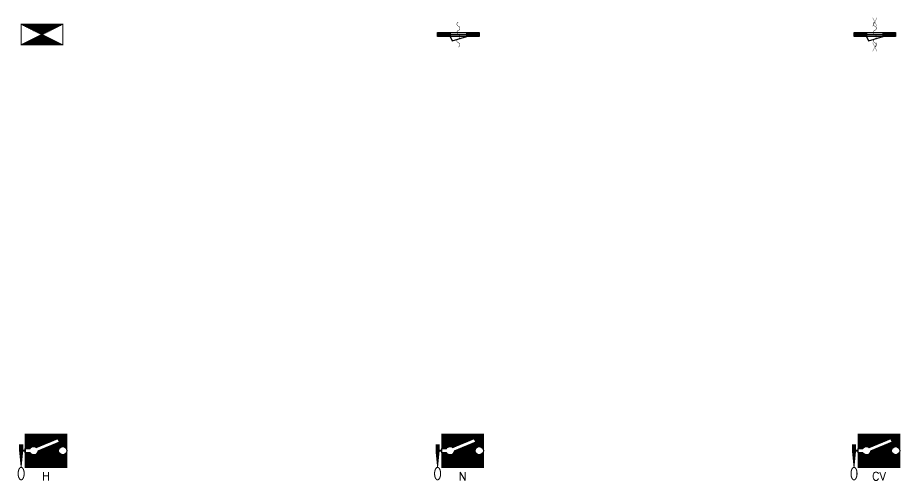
# Model space of a CAD drawing. Header units: millimetres. Extents: x -3 to 2253, y -3 to 1300.
# Drawn here: x 1799.2 to 2011.1, y 497.9 to 609 of the extents above; entities that cross this region are included whole.
import ezdxf
from ezdxf.enums import TextEntityAlignment as Align

# ---------------------------------------------------------------- set-up
doc = ezdxf.new("R2010")
doc.units = ezdxf.units.MM
for name, color, linetype in [('ROOD', 1, 'Continuous'), ('TXT', 7, 'Continuous'), ('VEILIG', 7, 'Continuous')]:
    doc.layers.add(name, color=color, linetype=linetype)
doc.styles.add('ROMAND', font='romand')

# ---------------------------------------------------------------- blocks, each defined once
blk = doc.blocks.new('*X424')
at = {"color": 0}
for p, q in [((130, 273.88), (140, 273.88)), ((130, 273.75), (140, 273.75)), ((130, 273.62), (140, 273.62)), ((130, 273.5), (140, 273.5)), ((130, 273.38), (140, 273.38)), ((130, 273.25), (140, 273.25)), ((130, 273.12), (140, 273.12)), ((130, 273), (140, 273)), ((130, 272.88), (137.6, 272.88)), ((130, 272.75), (137.3, 272.75)), ((130, 272.62), (137, 272.62)), ((130, 272.5), (136.7, 272.5)), ((130, 272.38), (136.4, 272.38)), ((130, 272.25), (136.1, 272.25)), ((130, 272.12), (135.8, 272.12)), ((130, 272), (135.5, 272)), ((130, 271.88), (135.2, 271.88)), ((130, 271.75), (134.9, 271.75)), ((130, 271.62), (134.6, 271.62)), ((130, 271.5), (134.3, 271.5)), ((130, 271.38), (134, 271.38)), ((136.6, 271.38), (140, 271.38)), ((136.9, 271.5), (140, 271.5)), ((137.2, 271.62), (140, 271.62)), ((137.5, 271.75), (140, 271.75)), ((137.8, 271.88), (140, 271.88)), ((137.84, 272.88), (140, 272.88)), ((137.9, 272.75), (140, 272.75)), ((137.95, 272.62), (140, 272.62)), ((138, 272.5), (140, 272.5)), ((138.05, 272.38), (140, 272.38)), ((138.1, 272.25), (140, 272.25)), ((138.1, 272), (140, 272)), ((138.16, 272.12), (140, 272.12)), ((130, 271.25), (133.7, 271.25)), ((130, 271.12), (133.4, 271.12)), ((130, 271), (133.1, 271)), ((130, 270.88), (131.52, 270.88)), ((130, 270.75), (131.34, 270.75)), ((130, 270.62), (131.22, 270.62)), ((130, 269.38), (131.22, 269.38)), ((130, 269.25), (131.34, 269.25)), ((132.48, 270.88), (132.8, 270.88)), ((132.66, 269.25), (138.34, 269.25)), ((132.78, 269.38), (138.22, 269.38)), ((132.87, 269.5), (138.13, 269.5)), ((132.93, 269.62), (138.07, 269.62)), ((132.97, 269.75), (138.03, 269.75)), ((133, 269.88), (138.01, 269.88)), ((133.3, 270), (138, 270)), ((133.6, 270.12), (138.01, 270.12)), ((133.9, 270.25), (138.03, 270.25)), ((134.2, 270.38), (138.07, 270.38)), ((134.5, 270.5), (138.13, 270.5)), ((134.8, 270.62), (138.22, 270.62)), ((135.1, 270.75), (138.34, 270.75)), ((135.4, 270.88), (138.52, 270.88)), ((135.7, 271), (140, 271)), ((136, 271.12), (140, 271.12)), ((136.3, 271.25), (140, 271.25)), ((139.48, 270.88), (140, 270.88)), ((139.66, 270.75), (140, 270.75)), ((139.66, 269.25), (140, 269.25)), ((139.78, 270.62), (140, 270.62)), ((139.78, 269.38), (140, 269.38)), ((139.87, 270.5), (140, 270.5)), ((139.87, 269.5), (140, 269.5)), ((139.93, 270.38), (140, 270.38)), ((139.93, 269.62), (140, 269.62)), ((139.97, 270.25), (140, 270.25)), ((139.97, 269.75), (140, 269.75)), ((139.99, 270.12), (140, 270.12)), ((139.99, 269.88), (140, 269.88)), ((130, 269.12), (131.52, 269.12)), ((130, 269), (140, 269)), ((130, 268.88), (140, 268.88)), ((130, 268.75), (140, 268.75)), ((130, 268.62), (140, 268.62)), ((130, 268.5), (140, 268.5)), ((130, 268.38), (140, 268.38)), ((130, 268.25), (140, 268.25)), ((130, 268.12), (140, 268.12)), ((130, 268), (140, 268)), ((130, 267.88), (140, 267.88)), ((130, 267.75), (140, 267.75)), ((130, 267.62), (140, 267.62)), ((130, 267.5), (140, 267.5)), ((130, 267.38), (140, 267.38)), ((130, 267.25), (140, 267.25)), ((130, 267.12), (140, 267.12)), ((132.48, 269.12), (138.52, 269.12)), ((139.48, 269.12), (140, 269.12)), ((130, 267), (140, 267)), ((130, 266.88), (140, 266.88)), ((130, 266.75), (140, 266.75)), ((130, 266.62), (140, 266.62)), ((130, 266.5), (140, 266.5)), ((130, 266.38), (140, 266.38)), ((130, 266.25), (140, 266.25)), ((130, 266.12), (140, 266.12))]:
    blk.add_line(p, q, dxfattribs=at)
blk = doc.blocks.new('1019')
at = {"layer": 'VEILIG', "const_width": 0.25}
blk.add_lwpolyline([(-4, 4), (-4, -4), (6, -4), (6, 4)], close=True, dxfattribs=at)
at = {"layer": 'VEILIG'}
blk.add_lwpolyline([(-4, 0.5), (-2.87, 0.5, -0.452464), (-1.39, 0.79), (3.81, 2.96), (4.19, 2.04), (-1.01, -0.13, -0.717382), (-2.87, -0.5), (-4, -0.5)], format="xyb", close=True, dxfattribs=at)
blk.add_lwpolyline([(-5, 1.5, 1, 1, 0), (-5, -1.5, 0.7, 0.2, 0), (-5, -4, 0, 0, 0)], format="xyseb", dxfattribs=at)
at = {"layer": 'VEILIG', "const_width": 0.5}
blk.add_lwpolyline([(-4, 0), (-5, 0)], dxfattribs=at)
at = {"layer": 'VEILIG', "const_width": 0.25}
blk.add_lwpolyline([(-5, -4, 0.180659), (-5.24, -4.09, 0.103033), (-5.51, -4.44, 0.062598), (-5.66, -4.89, 0.048819), (-5.72, -5.5, 0.048819), (-5.66, -6.11, 0.062598), (-5.51, -6.56, 0.103033), (-5.24, -6.91, 0.180659), (-5, -7, 0.180659), (-4.76, -6.91, 0.103033), (-4.49, -6.56, 0.062598), (-4.34, -6.11, 0.048819), (-4.28, -5.5, 0.048819), (-4.34, -4.89, 0.062598), (-4.49, -4.44, 0.103033), (-4.76, -4.09, 0.180659)], format="xyb", close=True, dxfattribs=at)
at = {"layer": 'VEILIG'}
blk.add_circle((5, 0), 1, dxfattribs=at)
at = {"layer": 'ROOD'}
blk.add_blockref('*X424', (-134, -270), dxfattribs=at)
at = {"layer": 'TXT', "style": 'ROMAND'}
blk.add_text('H', height=2, dxfattribs=at).set_placement((1, -7.12), align=Align.CENTER)
blk = doc.blocks.new('*X426')
at = {"color": 0}
for p, q in [((130, 273.88), (140, 273.88)), ((130, 273.75), (140, 273.75)), ((130, 273.62), (140, 273.62)), ((130, 273.5), (140, 273.5)), ((130, 273.38), (140, 273.38)), ((130, 273.25), (140, 273.25)), ((130, 273.12), (140, 273.12)), ((130, 273), (140, 273)), ((130, 272.88), (137.6, 272.88)), ((130, 272.75), (137.3, 272.75)), ((130, 272.62), (137, 272.62)), ((130, 272.5), (136.7, 272.5)), ((130, 272.38), (136.4, 272.38)), ((130, 272.25), (136.1, 272.25)), ((130, 272.12), (135.8, 272.12)), ((130, 272), (135.5, 272)), ((130, 271.88), (135.2, 271.88)), ((130, 271.75), (134.9, 271.75)), ((130, 271.62), (134.6, 271.62)), ((130, 271.5), (134.3, 271.5)), ((130, 271.38), (134, 271.38)), ((136.6, 271.38), (140, 271.38)), ((136.9, 271.5), (140, 271.5)), ((137.2, 271.62), (140, 271.62)), ((137.5, 271.75), (140, 271.75)), ((137.8, 271.88), (140, 271.88)), ((137.84, 272.88), (140, 272.88)), ((137.9, 272.75), (140, 272.75)), ((137.95, 272.62), (140, 272.62)), ((138, 272.5), (140, 272.5)), ((138.05, 272.38), (140, 272.38)), ((138.1, 272.25), (140, 272.25)), ((138.1, 272), (140, 272)), ((138.16, 272.12), (140, 272.12)), ((130, 271.25), (133.7, 271.25)), ((130, 271.12), (133.4, 271.12)), ((130, 271), (133.1, 271)), ((130, 270.88), (131.52, 270.88)), ((130, 270.75), (131.34, 270.75)), ((130, 270.62), (131.22, 270.62)), ((130, 269.38), (131.22, 269.38)), ((130, 269.25), (131.34, 269.25)), ((132.48, 270.88), (132.8, 270.88)), ((132.66, 269.25), (138.34, 269.25)), ((132.78, 269.38), (138.22, 269.38)), ((132.87, 269.5), (138.13, 269.5)), ((132.93, 269.62), (138.07, 269.62)), ((132.97, 269.75), (138.03, 269.75)), ((133, 269.88), (138.01, 269.88)), ((133.3, 270), (138, 270)), ((133.6, 270.12), (138.01, 270.12)), ((133.9, 270.25), (138.03, 270.25)), ((134.2, 270.38), (138.07, 270.38)), ((134.5, 270.5), (138.13, 270.5)), ((134.8, 270.62), (138.22, 270.62)), ((135.1, 270.75), (138.34, 270.75)), ((135.4, 270.88), (138.52, 270.88)), ((135.7, 271), (140, 271)), ((136, 271.12), (140, 271.12)), ((136.3, 271.25), (140, 271.25)), ((139.48, 270.88), (140, 270.88)), ((139.66, 270.75), (140, 270.75)), ((139.66, 269.25), (140, 269.25)), ((139.78, 270.62), (140, 270.62)), ((139.78, 269.38), (140, 269.38)), ((139.87, 270.5), (140, 270.5)), ((139.87, 269.5), (140, 269.5)), ((139.93, 270.38), (140, 270.38)), ((139.93, 269.62), (140, 269.62)), ((139.97, 270.25), (140, 270.25)), ((139.97, 269.75), (140, 269.75)), ((139.99, 270.12), (140, 270.12)), ((139.99, 269.88), (140, 269.88)), ((130, 269.12), (131.52, 269.12)), ((130, 269), (140, 269)), ((130, 268.88), (140, 268.88)), ((130, 268.75), (140, 268.75)), ((130, 268.62), (140, 268.62)), ((130, 268.5), (140, 268.5)), ((130, 268.38), (140, 268.38)), ((130, 268.25), (140, 268.25)), ((130, 268.12), (140, 268.12)), ((130, 268), (140, 268)), ((130, 267.88), (140, 267.88)), ((130, 267.75), (140, 267.75)), ((130, 267.62), (140, 267.62)), ((130, 267.5), (140, 267.5)), ((130, 267.38), (140, 267.38)), ((130, 267.25), (140, 267.25)), ((130, 267.12), (140, 267.12)), ((132.48, 269.12), (138.52, 269.12)), ((139.48, 269.12), (140, 269.12)), ((130, 267), (140, 267)), ((130, 266.88), (140, 266.88)), ((130, 266.75), (140, 266.75)), ((130, 266.62), (140, 266.62)), ((130, 266.5), (140, 266.5)), ((130, 266.38), (140, 266.38)), ((130, 266.25), (140, 266.25)), ((130, 266.12), (140, 266.12))]:
    blk.add_line(p, q, dxfattribs=at)
blk = doc.blocks.new('1020')
at = {"layer": 'VEILIG', "const_width": 0.25}
blk.add_lwpolyline([(-4, 4), (-4, -4), (6, -4), (6, 4)], close=True, dxfattribs=at)
at = {"layer": 'VEILIG'}
blk.add_lwpolyline([(-4, 0.5), (-2.87, 0.5, -0.452464), (-1.39, 0.79), (3.81, 2.96), (4.19, 2.04), (-1.01, -0.13, -0.717382), (-2.87, -0.5), (-4, -0.5)], format="xyb", close=True, dxfattribs=at)
blk.add_lwpolyline([(-5, 1.5, 1, 1, 0), (-5, -1.5, 0.7, 0.2, 0), (-5, -4, 0, 0, 0)], format="xyseb", dxfattribs=at)
at = {"layer": 'VEILIG', "const_width": 0.5}
blk.add_lwpolyline([(-4, 0), (-5, 0)], dxfattribs=at)
at = {"layer": 'VEILIG', "const_width": 0.25}
blk.add_lwpolyline([(-5, -4, 0.180659), (-5.24, -4.09, 0.103033), (-5.51, -4.44, 0.062598), (-5.66, -4.89, 0.048819), (-5.72, -5.5, 0.048819), (-5.66, -6.11, 0.062598), (-5.51, -6.56, 0.103033), (-5.24, -6.91, 0.180659), (-5, -7, 0.180659), (-4.76, -6.91, 0.103033), (-4.49, -6.56, 0.062598), (-4.34, -6.11, 0.048819), (-4.28, -5.5, 0.048819), (-4.34, -4.89, 0.062598), (-4.49, -4.44, 0.103033), (-4.76, -4.09, 0.180659)], format="xyb", close=True, dxfattribs=at)
at = {"layer": 'VEILIG'}
blk.add_circle((5, 0), 1, dxfattribs=at)
at = {"layer": 'ROOD'}
blk.add_blockref('*X426', (-134, -270), dxfattribs=at)
at = {"layer": 'TXT', "style": 'ROMAND'}
blk.add_text('N', height=2, dxfattribs=at).set_placement((1, -7.12), align=Align.CENTER)
blk = doc.blocks.new('*X428')
at = {"color": 0}
for p, q in [((130, 273.88), (140, 273.88)), ((130, 273.75), (140, 273.75)), ((130, 273.62), (140, 273.62)), ((130, 273.5), (140, 273.5)), ((130, 273.38), (140, 273.38)), ((130, 273.25), (140, 273.25)), ((130, 273.12), (140, 273.12)), ((130, 273), (140, 273)), ((130, 272.88), (137.6, 272.88)), ((130, 272.75), (137.3, 272.75)), ((130, 272.62), (137, 272.62)), ((130, 272.5), (136.7, 272.5)), ((130, 272.38), (136.4, 272.38)), ((130, 272.25), (136.1, 272.25)), ((130, 272.12), (135.8, 272.12)), ((130, 272), (135.5, 272)), ((130, 271.88), (135.2, 271.88)), ((130, 271.75), (134.9, 271.75)), ((130, 271.62), (134.6, 271.62)), ((130, 271.5), (134.3, 271.5)), ((130, 271.38), (134, 271.38)), ((136.6, 271.38), (140, 271.38)), ((136.9, 271.5), (140, 271.5)), ((137.2, 271.62), (140, 271.62)), ((137.5, 271.75), (140, 271.75)), ((137.8, 271.88), (140, 271.88)), ((137.84, 272.88), (140, 272.88)), ((137.9, 272.75), (140, 272.75)), ((137.95, 272.62), (140, 272.62)), ((138, 272.5), (140, 272.5)), ((138.05, 272.38), (140, 272.38)), ((138.1, 272.25), (140, 272.25)), ((138.1, 272), (140, 272)), ((138.16, 272.12), (140, 272.12)), ((130, 271.25), (133.7, 271.25)), ((130, 271.12), (133.4, 271.12)), ((130, 271), (133.1, 271)), ((130, 270.88), (131.52, 270.88)), ((130, 270.75), (131.34, 270.75)), ((130, 270.62), (131.22, 270.62)), ((130, 269.38), (131.22, 269.38)), ((130, 269.25), (131.34, 269.25)), ((132.48, 270.88), (132.8, 270.88)), ((132.66, 269.25), (138.34, 269.25)), ((132.78, 269.38), (138.22, 269.38)), ((132.87, 269.5), (138.13, 269.5)), ((132.93, 269.62), (138.07, 269.62)), ((132.97, 269.75), (138.03, 269.75)), ((133, 269.88), (138.01, 269.88)), ((133.3, 270), (138, 270)), ((133.6, 270.12), (138.01, 270.12)), ((133.9, 270.25), (138.03, 270.25)), ((134.2, 270.38), (138.07, 270.38)), ((134.5, 270.5), (138.13, 270.5)), ((134.8, 270.62), (138.22, 270.62)), ((135.1, 270.75), (138.34, 270.75)), ((135.4, 270.88), (138.52, 270.88)), ((135.7, 271), (140, 271)), ((136, 271.12), (140, 271.12)), ((136.3, 271.25), (140, 271.25)), ((139.48, 270.88), (140, 270.88)), ((139.66, 270.75), (140, 270.75)), ((139.66, 269.25), (140, 269.25)), ((139.78, 270.62), (140, 270.62)), ((139.78, 269.38), (140, 269.38)), ((139.87, 270.5), (140, 270.5)), ((139.87, 269.5), (140, 269.5)), ((139.93, 270.38), (140, 270.38)), ((139.93, 269.62), (140, 269.62)), ((139.97, 270.25), (140, 270.25)), ((139.97, 269.75), (140, 269.75)), ((139.99, 270.12), (140, 270.12)), ((139.99, 269.88), (140, 269.88)), ((130, 269.12), (131.52, 269.12)), ((130, 269), (140, 269)), ((130, 268.88), (140, 268.88)), ((130, 268.75), (140, 268.75)), ((130, 268.62), (140, 268.62)), ((130, 268.5), (140, 268.5)), ((130, 268.38), (140, 268.38)), ((130, 268.25), (140, 268.25)), ((130, 268.12), (140, 268.12)), ((130, 268), (140, 268)), ((130, 267.88), (140, 267.88)), ((130, 267.75), (140, 267.75)), ((130, 267.62), (140, 267.62)), ((130, 267.5), (140, 267.5)), ((130, 267.38), (140, 267.38)), ((130, 267.25), (140, 267.25)), ((130, 267.12), (140, 267.12)), ((132.48, 269.12), (138.52, 269.12)), ((139.48, 269.12), (140, 269.12)), ((130, 267), (140, 267)), ((130, 266.88), (140, 266.88)), ((130, 266.75), (140, 266.75)), ((130, 266.62), (140, 266.62)), ((130, 266.5), (140, 266.5)), ((130, 266.38), (140, 266.38)), ((130, 266.25), (140, 266.25)), ((130, 266.12), (140, 266.12))]:
    blk.add_line(p, q, dxfattribs=at)
blk = doc.blocks.new('1021')
at = {"layer": 'VEILIG', "const_width": 0.25}
blk.add_lwpolyline([(-4, 4), (-4, -4), (6, -4), (6, 4)], close=True, dxfattribs=at)
at = {"layer": 'VEILIG'}
blk.add_lwpolyline([(-4, 0.5), (-2.87, 0.5, -0.452464), (-1.39, 0.79), (3.81, 2.96), (4.19, 2.04), (-1.01, -0.13, -0.717382), (-2.87, -0.5), (-4, -0.5)], format="xyb", close=True, dxfattribs=at)
blk.add_lwpolyline([(-5, 1.5, 1, 1, 0), (-5, -1.5, 0.7, 0.2, 0), (-5, -4, 0, 0, 0)], format="xyseb", dxfattribs=at)
at = {"layer": 'VEILIG', "const_width": 0.5}
blk.add_lwpolyline([(-4, 0), (-5, 0)], dxfattribs=at)
at = {"layer": 'VEILIG', "const_width": 0.25}
blk.add_lwpolyline([(-5, -4, 0.180659), (-5.24, -4.09, 0.103033), (-5.51, -4.44, 0.062598), (-5.66, -4.89, 0.048819), (-5.72, -5.5, 0.048819), (-5.66, -6.11, 0.062598), (-5.51, -6.56, 0.103033), (-5.24, -6.91, 0.180659), (-5, -7, 0.180659), (-4.76, -6.91, 0.103033), (-4.49, -6.56, 0.062598), (-4.34, -6.11, 0.048819), (-4.28, -5.5, 0.048819), (-4.34, -4.89, 0.062598), (-4.49, -4.44, 0.103033), (-4.76, -4.09, 0.180659)], format="xyb", close=True, dxfattribs=at)
at = {"layer": 'VEILIG'}
blk.add_circle((5, 0), 1, dxfattribs=at)
at = {"layer": 'ROOD'}
blk.add_blockref('*X428', (-134, -270), dxfattribs=at)
at = {"layer": 'TXT', "style": 'ROMAND'}
blk.add_text('CV', height=2, dxfattribs=at).set_placement((1, -7.12), align=Align.CENTER)
blk = doc.blocks.new('*X466')
at = {"color": 0}
for p, q in [((62, 112.375), (63.5, 112.375)), ((62.25, 112.5), (63.25, 112.5)), ((62.5, 112.625), (63, 112.625)), ((58, 110.375), (67.5, 110.375)), ((58.25, 110.5), (67.25, 110.5)), ((58.5, 110.625), (67, 110.625)), ((58.75, 110.75), (66.75, 110.75)), ((59, 110.875), (66.5, 110.875)), ((59.25, 111), (66.25, 111)), ((59.5, 111.125), (66, 111.125)), ((59.75, 111.25), (65.75, 111.25)), ((60, 111.375), (65.5, 111.375)), ((60.25, 111.5), (65.25, 111.5)), ((60.5, 111.625), (65, 111.625)), ((60.75, 111.75), (64.75, 111.75)), ((61, 111.875), (64.5, 111.875)), ((61.25, 112), (64.25, 112)), ((61.5, 112.125), (64, 112.125)), ((61.75, 112.25), (63.75, 112.25))]:
    blk.add_line(p, q, dxfattribs=at)
blk = doc.blocks.new('*X465')
at = {"color": 0}
for p, q in [((58, 115.125), (67.5, 115.125)), ((58.25, 115), (67.25, 115)), ((58.5, 114.875), (67, 114.875)), ((58.75, 114.75), (66.75, 114.75)), ((59, 114.625), (66.5, 114.625)), ((59.25, 114.5), (66.25, 114.5)), ((59.5, 114.375), (66, 114.375)), ((59.75, 114.25), (65.75, 114.25)), ((60, 114.125), (65.5, 114.125)), ((60.25, 114), (65.25, 114)), ((60.5, 113.875), (65, 113.875)), ((60.75, 113.75), (64.75, 113.75)), ((61, 113.625), (64.5, 113.625)), ((61.25, 113.5), (64.25, 113.5)), ((61.5, 113.375), (64, 113.375)), ((61.75, 113.25), (63.75, 113.25)), ((62, 113.125), (63.5, 113.125)), ((62.25, 113), (63.25, 113)), ((62.5, 112.875), (63, 112.875))]:
    blk.add_line(p, q, dxfattribs=at)
blk = doc.blocks.new('1039C')
at = {"layer": 'VEILIG', "const_width": 0.25}
for points in [[(-5, 2.5), (5, -2.5)], [(-5, -2.5), (5, 2.5)]]:
    blk.add_lwpolyline(points, dxfattribs=at)
blk.add_lwpolyline([(5, 2.5), (-5, 2.5), (-5, -2.5), (5, -2.5)], close=True, dxfattribs=at)
at = {"layer": 'ROOD'}
for name in ['*X465', '*X466']:
    blk.add_blockref(name, (-62.75, -112.75), dxfattribs=at)
blk = doc.blocks.new('*X469')
at = {"color": 0}
for p, q in [((215, 268.4), (218, 268.4)), ((215, 268.2), (218, 268.2)), ((215, 268), (218, 268)), ((215, 267.8), (218, 267.8)), ((215, 267.6), (218, 267.6))]:
    blk.add_line(p, q, dxfattribs=at)
blk = doc.blocks.new('*X468')
at = {"color": 0}
for p, q in [((208, 268.4), (211, 268.4)), ((208, 268.2), (211, 268.2)), ((208, 268), (211, 268)), ((208, 267.8), (211, 267.8)), ((208, 267.6), (211, 267.6))]:
    blk.add_line(p, q, dxfattribs=at)
blk = doc.blocks.new('1040A')
at = {"layer": 'VEILIG'}
for p, q in [((-5, -0.5), (-5, 0.5)), ((-5, 0.5), (5, 0.5)), ((-2, 0.5), (-2, -0.5)), ((-2, 0), (2, 0)), ((2, -0.5), (2, 0.5)), ((5, 0.5), (5, -0.5)), ((5, -0.5), (-5, -0.5)), ((-2, -0.5), (-1.5, -1.5)), ((-1.5, -1.5), (2, -0.5))]:
    blk.add_line(p, q, dxfattribs=at)
blk.add_lwpolyline([(0, -3, 0.1, 0.1, 0.720759), (0, -2, 0.1, 0.1, -0.720759), (0, -1, 0.1, 0.1, 0.720759), (0, 0, 0.1, 0.1, -0.720759), (0, 1, 0.1, 0.1, 0.720759), (0, 2, 0.1, 0.1, -0.720759), (0, 3, 0, 0, 0)], format="xyseb", close=True, dxfattribs=at)
for name in ['*X468', '*X469']:
    blk.add_blockref(name, (-213, -268), dxfattribs=at)
blk = doc.blocks.new('*X472')
at = {"color": 0}
for p, q in [((235, 268.4), (238, 268.4)), ((235, 268.2), (238, 268.2)), ((235, 268), (238, 268)), ((235, 267.8), (238, 267.8)), ((235, 267.6), (238, 267.6))]:
    blk.add_line(p, q, dxfattribs=at)
blk = doc.blocks.new('*X471')
at = {"color": 0}
for p, q in [((228, 268.4), (231, 268.4)), ((228, 268.2), (231, 268.2)), ((228, 268), (231, 268)), ((228, 267.8), (231, 267.8)), ((228, 267.6), (231, 267.6))]:
    blk.add_line(p, q, dxfattribs=at)
blk = doc.blocks.new('1040B')
at = {"layer": 'VEILIG', "color": 7}
for p, q in [((-5, 0.5), (5, 0.5)), ((-5, -0.5), (-5, 0.5)), ((-2, 0.5), (-2, -0.5)), ((-2, 0), (2, 0)), ((2, -0.5), (2, 0.5)), ((5, 0.5), (5, -0.5)), ((5, -0.5), (-5, -0.5)), ((-2, -0.5), (-1.5, -1.5)), ((-1.5, -1.5), (2, -0.5))]:
    blk.add_line(p, q, dxfattribs=at)
at = {"layer": 'VEILIG', "color": 7, "const_width": 0.1}
for points in [[(-0.5, 4), (0.5, 2)], [(-0.5, 2), (0.5, 4)], [(-0.5, -4), (0.5, -2)], [(-0.5, -2), (0.5, -4)]]:
    blk.add_lwpolyline(points, dxfattribs=at)
at = {"layer": 'VEILIG', "color": 7}
blk.add_lwpolyline([(0, -3, 0.1, 0.1, 0.720759), (0, -2, 0.1, 0.1, -0.720759), (0, -1, 0.1, 0.1, 0.720759), (0, 0, 0.1, 0.1, -0.720759), (0, 1, 0.1, 0.1, 0.720759), (0, 2, 0.1, 0.1, -0.720759), (0, 3, 0, 0, 0)], format="xyseb", close=True, dxfattribs=at)
at = {"layer": 'VEILIG'}
for name in ['*X471', '*X472']:
    blk.add_blockref(name, (-233, -268), dxfattribs=at)

msp = doc.modelspace()

# ---------------------------------------------------------------- block references
for name, p in [('1040B', (2005, 605)), ('1039C', (1805, 605)), ('1040A', (1905, 605)), ('1019', (1805, 505)), ('1020', (1905, 505)), ('1021', (2005, 505))]:
    msp.add_blockref(name, p)

doc.saveas('drawing.dxf')
